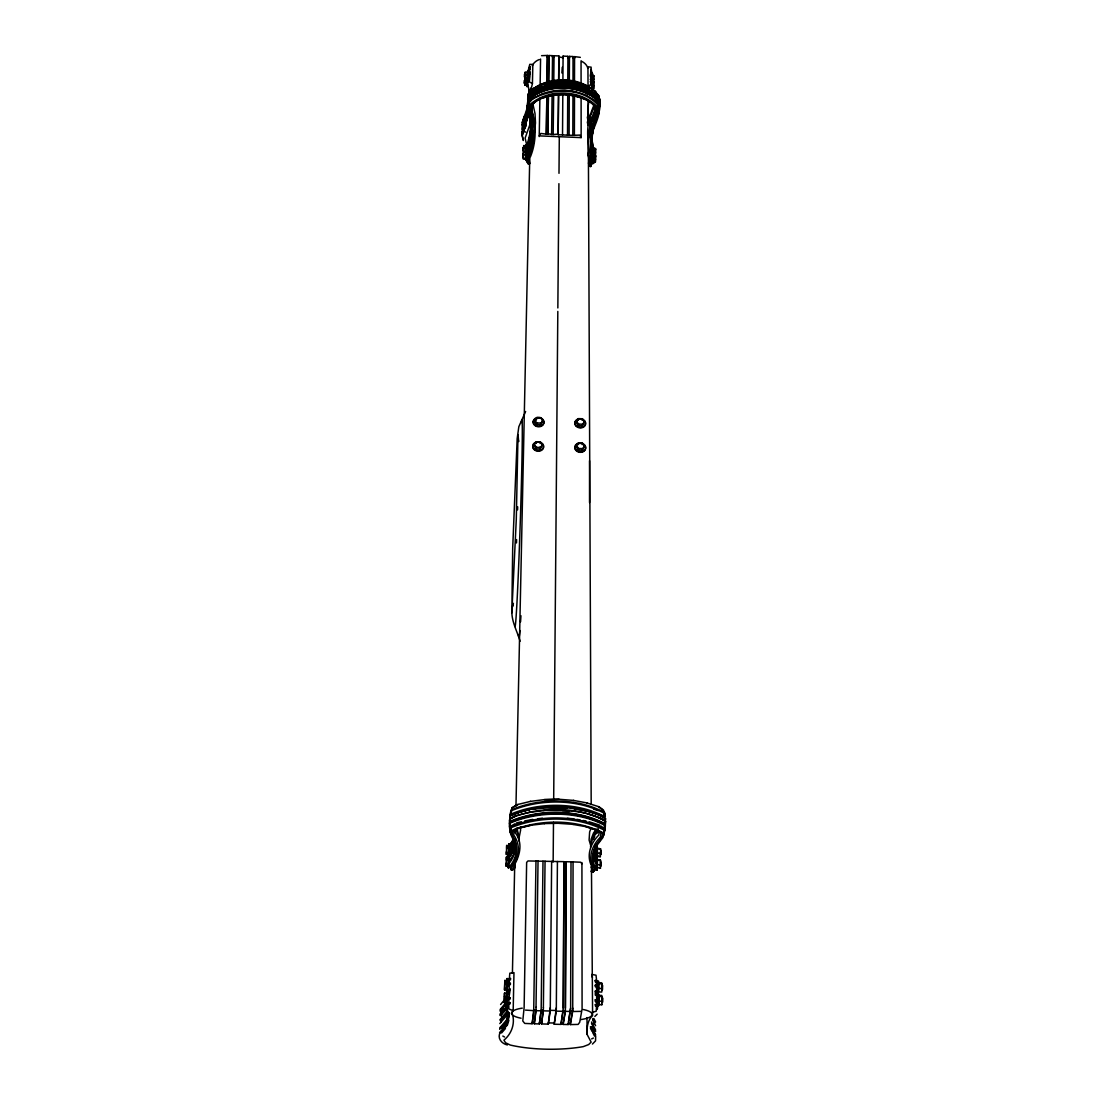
<?xml version="1.0" encoding="UTF-8"?>
<svg xmlns="http://www.w3.org/2000/svg" width="1105" height="1105" viewBox="0 0 1105 1105"><rect width="100%" height="100%" fill="white"/><g stroke="black" fill="none" stroke-linecap="round" stroke-linejoin="round"><path stroke-width="1.5" d="M509.212 855.85L508.811 868.005L508.783 865.381M507.264 991.185L507.264 990.163M508.411 855.823L508.424 853.764M508.562 855.836L508.176 867.991L508.148 865.367M581.921 862.577L582.086 1009.058L579.711 1022.249L578.136 1024.418L570.291 1024.597L572.528 1012.484M565.194 1012.318L563.094 1024.432L568.177 1024.542L570.636 1008.078L571.009 861.845L566.064 861.72L565.387 1008.078M548.412 95.859L547.859 134.313L540.87 133.456L539.24 135.874L581.147 137.614L579.89 135.086L572.818 135.349L572.97 95.168M573.012 83.137L573.025 56.548L569.407 56.396L569.296 57.391M581.921 863.82L580.678 862.218L573.067 861.9L572.721 1008.243L570.291 1024.597M574.379 135.418L574.503 95.237M574.49 82.212L574.572 57.432M506.601 990.149L506.601 991.171C508.742 990.95 506.725 1003.934 506.974 1003.893M506.767 991.945L506.339 1004.707L506.325 1001.462M525.745 157.186L525.842 154.051L525.939 155.211M523.646 146.482L523.715 145.598L526.063 145.694L525.828 153.36C526.519 145.335 525.552 166.565 525.745 158.236M566.064 861.72L565.373 1011.351L570.553 1011.462M567.721 93.939L567.528 135.128L569.089 135.197L569.255 94.008M569.31 81.991L569.462 57.211M568.177 1024.542L568.177 1023.341L570.304 1023.382M556.133 1012.111L554.199 1024.238L560.981 1024.39L563.163 1010.633L565.332 1010.674L563.094 1024.432M563.232 1008.022L564.006 861.665L527.983 860.947L526.643 862.397L524.129 1007.484L522.776 1020.979L524.737 1023.423L532.154 1023.741L533.674 1012.76L535.98 860.933M564.006 861.665L563.301 1007.912L560.981 1024.39M567.777 81.936L567.942 57.142M593.578 153.775L593.15 163.485L593.04 162.007M593.523 162.034L593.634 163.499L593.868 147.628M523.494 154.148L522.927 155.57M563.219 1011.296L556.298 1011.144L557.417 861.499M558.522 95.265L558.163 134.741L562.528 134.921L562.818 93.732M562.901 81.729L563.08 56.12L567.901 56.327L567.901 57.916M506.656 996.53L506.684 993.188L504.502 993.146L504.198 1002.594L506.38 1002.649L506.504 1001.268L506.656 996.53L504.46 996.489L504.502 993.146M506.946 983.823L506.974 980.522L504.805 980.467L504.502 989.887L506.67 989.928L506.794 988.533L506.946 983.823L504.764 983.768L504.805 980.467M508.466 860.022L508.493 857.149L506.38 857.093L506.09 866.099L508.203 866.154L508.328 864.538L508.466 860.022L506.352 859.966L506.38 857.093M508.328 856.969L508.77 845.546L506.67 845.491L506.366 854.469L508.48 854.51M543.177 1011.821L541.491 1023.948L548.273 1024.1L550.097 1011.973M551.644 861.348L550.276 1007.732L548.273 1024.1M558.647 81.535L558.826 56.894L563.08 57.695M558.163 134.741L558.564 94.56M558.688 80.817L558.868 55.941L554.047 55.733L553.95 56.728M553.149 862.011L553.481 822.313M553.674 799.868L557.818 311.403M557.845 307.95L558.909 183.679M558.992 173.319L559.296 137.075M587.846 122.862L587.901 106.149M506.09 866.099L506.118 863.212M506.366 854.469L506.408 851.61M506.67 845.491L506.629 848.336L508.742 848.391M543.37 1007.58L545.055 861.168M552.113 94.284L551.602 134.465L553.163 134.534L553.66 94.353M553.771 81.328L554.047 55.733M532.154 1023.741L533.784 1009.97L535.953 1010.011L534.281 1023.796L539.364 1023.907L541.022 1011.766M542.997 861.127L541.16 1010.799L535.98 1010.688L534.281 1023.796M552.238 81.273L552.541 55.664L548.923 55.512L548.563 82.834M527.941 74.021L527.955 74.588M546.298 134.244L546.837 96.494M547.03 82.765L547.389 56.396L548.909 57.087M546.34 133.608L546.851 97.502M547.044 83.759L547.417 55.443L541.574 55.678M536.022 1007.415L538.038 860.988M547.859 134.313L548.37 96.549M548.605 82.102L548.923 55.512M507.112 999.638L507.278 996.227M507.568 983.533L507.513 986.074M506.449 999.624L506.615 996.213L506.408 999.293M508.853 1013.63L508.659 1018.589L506.325 1026.186M539.226 136.592L539.889 98.317M540.096 86.356L540.566 59.035M523.646 147.642L523.093 148.761M529.019 90.058L529.115 93.594L529.295 89.491M512.416 973.353L514.792 861.334M515.966 806.18L529.751 158.167M530.22 135.749L530.593 118.525M531.173 90.942L531.256 87.502M587.004 1017.553L587.045 1034.321L591.147 1042.098L588.661 1044.57L583.274 1046.628A61.631 17.238 0.5 0 1 510.248 1045.04L505.565 1042.747L503.935 1040.178C511.214 1034.114 514.958 1024.556 512.734 1015.246L511.491 1013.727L513.176 1010.716L513.977 972.621L509.819 973.187L509.377 978.367L507.692 980.08L507.513 982.055M531.173 89.008L532.43 83.483L532.831 64.435L529.778 64.352L528.383 69.808M600.581 864.414L600.568 862.121M509.06 860.436L509.018 862.301L513.452 854.538A158.927 58.662 2.9 0 0 509.93 831.582L510.013 823.156C538.466 810.78 577.956 810.725 605.388 825.697L604.891 829.261C577.238 814.523 539.088 814.606 510.441 826.761M525.842 154.99L525.911 152.49L523.549 152.393L523.287 159.106L525.635 159.203L525.718 158.347L525.842 154.99L523.494 154.893M528.287 100.514C545.884 81.715 584.407 82.792 599.946 104.022L599.573 106.108L596.023 101.121L586.493 95.334M506.974 1006.033L507.154 1004.114L509.971 1002.58L509.93 1004.003L508.811 1003.893L508.853 1008.92L513.176 1010.716M508.839 1002.456L508.922 999.031L510.04 999.155L510.068 997.732L508.949 997.608L507.112 1000.398M508.949 997.608L510.261 989.21L507.457 990.771L507.278 992.732L508.562 994.348M509.143 989.086L509.239 984.569L510.358 984.679L510.386 983.27L507.582 984.859M509.267 983.16L509.35 979.776L510.469 979.886L510.496 978.478L509.377 978.367M529.613 66.783L530.4 66.991L529.599 67.488L530.359 69.38L529.544 69.891L529.502 72.157L530.29 72.35L529.309 81.881L532.43 83.497M589.531 502.582L589.531 460.702M587.045 1034.321C586.7 1027.899 587.611 1020.108 592.598 1015.55L591.451 866.417M527.126 84.546L527.099 86.812L527.444 77.295L527.03 85.361L524.778 85.265L525.193 72.267L527.43 72.364L527.251 77.999L524.999 77.903M524.778 85.265L525.041 75.637M525.193 72.267L524.999 77.405L525.013 76.549M523.48 153.263L523.715 145.598M509.336 826.416L509.916 818.957L515.69 815.656L529.447 812.424M509.391 823.929L509.985 816.056C537.942 803.114 571.907 805.407 600.706 815.034M568.495 1021.78L570.567 1008.188M572.791 1008.133L572.721 1011.517L581.037 1011.365M524.461 80.817C524.474 78.69 524.281 86.618 524.378 82.171M527.596 84.56C527.444 91.259 528.121 76.231 527.859 78.027M526.242 158.25L526.201 160.736L526.45 155.943M506.366 999.845L506.463 996.337M550.331 1007.622L550.249 1011.006L543.329 1010.854L543.411 1007.456M554.199 1024.238L556.326 1007.87M535.98 1010.688L536.063 1007.29M597.902 988.16L597.833 984.873M523.107 148.291C523.397 144.755 522.306 154.148 523.604 148.968M522.941 155.087L522.969 153.885L522.886 155.404M527.789 81.383L527.817 80.264M526.45 154.797L526.312 157.739M596.728 863.917L594.407 856.637A157.656 57.626 -1.9 0 1 596.645 844.386M524.447 81.231C525.718 77.682 524.419 87.627 524.903 81.535M524.613 74.864C524.682 71.342 524.364 80.485 524.571 75.803M525.98 148.125L525.952 149.065M592.46 75.223L594.117 76.052L593.786 81.784L592.252 81.715L592.57 73.731L592.294 82.585C593.081 74.67 592.57 92.654 592.073 88.276M592.515 85.624L592.501 81.577L594.034 81.646L594.062 85.693L593.841 88.165L592.294 88.096L592.515 85.624L594.062 85.693M594.048 149.424L593.938 152.78L595.554 152.849L595.512 148.553L593.91 148.484L594.048 149.424L595.65 149.479M593.744 162.021L593.951 155.28L595.567 155.349L595.36 162.09L593.744 162.021L593.62 161.068M504.502 989.887L504.764 983.768M504.198 1002.594L504.46 996.489M506.491 997.732L506.56 995.937M506.85 986.061L506.905 982.773M507.154 997.746L507.223 995.964M507.236 998.119L507.195 999.403M524.599 75.32C525.759 72.944 524.171 74.726 527.389 74.698M522.872 155.902L522.831 157.573L523.425 156.261M526.077 148.885L526.712 144.216L526.615 145.611M589.089 134.976L591.037 120.224L596.009 107.226M527.928 75.458L527.872 76.811M525.911 156.178L526.56 150.377M591.562 147.352C586.617 132.144 606.106 114.478 596.534 102.074M523.59 149.451L523.452 152.297L525.787 152.393M509.225 854.027L509.46 843.792L509.295 846.085M527.859 77.944L528.038 71.162M507.181 994.707L507.678 978.505L507.527 980.646M523.411 156.717L523.356 157.573M527.347 78.938L527.596 70.941L527.499 72.447M525.883 156.648L525.828 157.725M591.99 78.206L591.935 79.146M592.46 78.234L592.404 79.159M525.925 153.374L526.229 144.203L526.077 146.592M508.659 846.071L508.797 843.737L508.383 857.632M525.883 152.973L529.737 137.172A120.086 86.77 6.8 0 0 531.022 125.652M529.143 93.621L529.267 91.19M526.408 159.521L526.436 155.708L529.972 144.175M506.863 980.632L507.015 978.491L506.573 993.257M528.936 159.631L529.074 156.882M593.509 153.139L593.385 147.614M596.741 856.306L596.576 846.029L596.244 848.364M597.46 996.779C598.275 986.627 598.924 1007.649 597.515 1005.951M598.123 996.793C598.938 986.641 599.601 1007.663 598.178 1005.964M601.673 998.851C602.045 994.528 602.184 1004.404 601.659 1001.986M563.343 80.416C550.76 80.637 536.257 83.331 528.37 94.063L527.209 107.226A120.183 86.604 6.8 0 1 529.502 141.164M595.94 98.566C576.534 84.505 545.096 83.027 527.817 100.969L527.334 108.18A120.348 86.673 6.8 0 1 529.64 142.131L526.104 153.678M528.08 98.331L528.37 94.063M528.411 100.237L528.701 96.066M528.618 112.227L528.604 102.724M551.602 134.465L547.9 133.664M553.163 134.534L558.205 134.092M534.71 421.751L536.795 417.455L540.663 417.593L542.541 420.383L542.417 422.027L540.456 424.679L536.602 424.541L534.71 421.751L536.685 419.099M590.553 847.217L591.12 839.192L593.565 832.921L596.382 829.137M531.781 110.832L532.196 105.044L535.303 101.674M534.406 444.472L534.295 446.102L536.201 448.948L540.096 449.072L542.21 444.749L540.304 441.903L536.408 441.765L534.406 444.472L536.312 447.318L536.201 448.948M536.602 424.541L536.712 422.897L534.82 420.107M561.893 72.971L562.252 67.267M590.913 846.057L591.134 842.866L595.236 832.479L598.081 828.681M536.284 443.395L536.408 441.765M540.456 424.679L542.541 420.383M508.369 858.778L508.493 857.149M562.528 134.921L567.528 135.128M597.57 853.046L597.308 856.568L600.36 856.651L600.595 848.889L597.253 848.115L597.57 853.046L600.623 853.115M597.391 868.212L597.335 859.69L600.388 859.773L600.443 868.281L597.101 867.466M540.179 443.533L540.304 441.903M540.096 449.072L542.21 444.749M510.496 845.67L510.662 843.598A159.673 60.43 3 0 0 513.936 838.433M594.946 113.484L595.402 107.71L592.819 104.105M597.708 980.895L598.703 981.392L598.841 983.782L598.206 993.906M569.089 135.197L572.818 135.349M597.377 115.279L597.888 108.746C582.045 89.823 547.376 88.966 529.751 105.873C528.894 119.506 535.842 132.862 531.533 146.675C530.524 152.352 525.994 158.222 528.729 164.051L529.903 163.526C527.03 153.927 535.649 144.7 534.088 134.686C535.138 124.796 529.309 115.666 530.994 105.873C538.784 96.95 551.865 94.781 563.205 94.505M598.675 1004.68L598.62 995.37L601.783 995.453L601.852 1004.749L598.675 1004.68L598.371 1003.533M602.032 988.519L601.755 992.041L598.592 991.972L598.537 982.732L601.686 982.815L602.004 983.892L602.032 988.519L598.869 988.45M532.541 99.146C552.804 87.406 584.048 87.406 599.407 106.757L598.054 115.141L593.026 128.166A121.481 86.563 -5.9 0 0 592.598 160.556L592.294 163.595M598.551 112.641L599.117 105.707M599.435 104.768C601.645 76.991 548.315 77.405 532.624 89.395M564.987 83.939C577.653 85.375 592.888 88.276 600.07 99.933L599.007 113.166A120.031 85.665 -5.9 0 0 591.727 146.73L593.067 162.255M553.55 84.533L542.389 87.157L532.182 92.033L527.762 96.881L527.734 98.304C546.188 79.643 583.661 80.789 600.084 101.591L599.504 110.265A119.478 85.43 -5.9 0 0 594.877 121.895M506.85 981.931L506.974 980.522M525.98 146.578L526.063 145.694M547.32 57.17L547.417 55.443M506.56 994.583L506.684 993.188M596.88 848.378L597.211 846.057L597.28 857.466M508.687 982.041L508.853 980.149M587.971 108.801L588.192 106.37M506.946 1007.456L507.112 1005.55L508.811 1003.893M591.672 76.01L591.99 72.543M508.438 992.718L508.618 990.854L510.261 989.21M591.824 82.198L591.23 76.784L590.429 76.908L591.147 67.156L587.943 66.811L588.026 85.859L591.258 84.519L590.457 81.604L591.258 81.48L591.258 79.767L590.443 79.187L591.244 79.063L591.23 76.784M591.755 88.745L591.258 81.48M600.429 853.944L600.222 854.648M600.526 865.574L600.277 865.919M589.31 161.91C586.382 144.23 587.915 125.735 596.023 109.367M552.528 57.239L552.541 55.664M508.825 1015.868L506.352 1024.805L499.557 1032.595M595.512 148.553L595.305 155.28L593.703 155.211M595.305 155.28L595.554 152.849M595.567 155.349L595.36 162.09M508.493 855.698L508.48 855.961M558.757 57.653L558.868 55.941M591.866 75.209L592.1 73.704L591.714 89.56M576.589 421.267L576.423 422.911L578.343 425.701L582.197 425.839L584.296 421.544L582.363 418.754L578.509 418.615L576.589 421.267L578.509 424.071L578.343 425.701M509.46 821.043L510.814 811.001C539.199 798.653 577.376 798.583 604.753 813.529L605.305 816.968C578.039 801.885 538.522 801.94 510.22 814.413M510.289 815.891L510.814 811.001M510.524 814.827L512.168 807.589L517.347 804.592L530.593 801.36M509.488 828.087L510.013 823.156M578.343 420.259L578.509 418.615M596.645 865.657L596.438 866.044M511.822 810.711L512.168 807.589M576.575 445.619L576.396 447.249L578.343 450.094L582.225 450.218L584.352 445.895L582.404 443.05L578.509 442.912L576.575 445.619L578.509 448.464L578.343 450.094M515.11 823.708L511.049 826.001L510.634 827.88L511.643 830.615L511.145 835.2L515.4 844.275A160.902 59.104 2.9 0 1 510.151 865.837L511.242 869.856L513.618 869.483L515.123 867.411L514.391 863.185M578.343 444.541L578.509 442.912M582.183 420.397L582.363 418.754M582.197 425.839L584.296 421.544M530.883 129.686L527.071 145.349M562.97 57.847L563.08 56.12M582.225 444.68L582.404 443.05M582.225 450.218L584.352 445.895M534.323 133.249L535.483 122.987L535.013 113.525L532.762 103.538M515.786 828.985L515.331 832.921C523.19 843.087 519.833 855.823 514.005 865.602L515.123 867.411M567.777 58.054L567.901 56.327M569.282 58.109L569.365 57.35L567.873 57.294M588.357 105.03L588.675 101.619M572.901 57.543L573.025 56.548M574.393 58.33L574.531 56.617L580.332 57.35M527.278 108.373L527.707 104.561M527.223 110.749L527.651 106.936M527.789 108.318L527.126 114.961L524.212 123.318M528.301 108.58L527.057 117.917L521.988 132.42M527.002 120.321L528.591 108.414M528.342 111.95L528.756 108.815M528.231 116.605L528.701 111.066M528.218 117.31L528.839 112.613M530.773 119.16L530.124 123.926L525.124 138.097L526.229 142.918L527.872 145.045M581.05 60.803L581.092 84.698M539.364 1023.907L541.132 1010.136L543.301 1010.177L541.491 1023.948M571.009 861.845L573.067 861.9M604.007 815.711L604.518 812.479L603.413 810.048L599.062 806.788L586.714 802.879M604.228 816.775L604.753 813.529M512.955 605.941L513.369 603.344C508.549 616.645 516.491 628.883 520.11 641.273M604.988 821.927L605.526 818.612C579.048 803.045 538.591 803.294 510.8 815.518L516.325 813.004M603.965 829.551L604.739 824.081C577.238 809.316 539.171 809.399 510.662 821.581L510.648 822.244C539.171 810.076 577.224 809.993 604.753 824.744M600.885 825.988L604.283 828.474L604.684 830.366L602.86 837.618L596.175 846.389A159.603 58.054 -1.9 0 0 595.526 868.033L595.125 870.036L592.542 872.232L591.065 871.472L593.067 867.867C587.722 857.245 592.321 845.118 600.333 837.259L600.996 833.087L597.225 830.352L585.899 826.789M603.772 831.623L604.283 828.474M605.015 824.413L605.526 818.612M605.015 824.813L605.554 821.512C587.736 809.73 564.434 810.255 543.771 810.545M605.029 827.3L605.554 821.512M605.388 825.697L603.896 835.131L597.197 843.93M601.659 985.218L601.686 990.011M604.159 814.426L604.518 812.479C577.28 797.63 539.295 797.686 511.049 809.965L511.366 811.926M591.216 867.591L591.534 865.919C586.189 855.256 590.733 843.046 598.758 835.118L599.366 831.209L597.101 829.551M595.015 847.88L595.402 845.822M590.167 119.492L590.774 116.412M518.991 838.212L520.621 830.076L520.248 826.83M592.432 977.649L591.783 974.417L596.023 975.204L597.032 984.127M597.101 994.79L596.41 986.585L595.277 986.641L595.264 985.232L596.41 985.163L597.529 986.931M599.034 97.654L598.482 95.21M597.142 1003.257L596.465 995.066L595.319 995.135L595.291 991.157L596.438 991.102M597.17 1008.078L596.493 1001.033L595.346 1001.102L595.346 999.68L596.493 999.611M597.183 1009.5L597.653 1007.594L596.52 1005.882L595.374 1005.937L595.374 1004.514L596.52 1004.459M588.426 163.222L589.932 160.474M528.729 164.051L527.347 162.601L527.334 159.452M506.753 1007.456L507.678 1004.335M507.582 1008.741L506.643 1011.848L499.888 1019.777L501.173 1021.863M507.969 1011.075L506.56 1015.702L499.791 1023.589M526.008 151.302L529.668 139.451M525.98 152.711L529.792 139.769M527.568 149.866L530.096 141.62A120.666 86.936 6.8 0 0 531.229 133.401M526.574 156.33C535.248 139.368 528.825 121.177 528.314 103.746L533.453 97.986M506.422 1021.49L508.894 1012.498L506.463 1020.108L499.681 1027.954M508.051 1018.63L508.991 1015.564M530.372 156.951C536.74 141.426 536.395 124.078 531.132 108.29M508.894 1020.288L507.471 1024.874L502.388 1030.675M597.17 1014.141L594.835 1016.462M524.378 116.039L522.251 122.213L523.231 126.509M522.168 125.279L525.151 116.205M523.563 121.44L525.137 116.895M523.521 123.111L527.541 111.564M524.557 120.776L522.113 127.517L522.776 130.376M522.071 129.478L525.027 121.509M522.016 131.73L524.461 124.989M527.292 107.682L522.223 122.917L523.204 127.199M524.323 118.415L527.596 109.188M524.309 119.119L527.582 109.892M524.253 121.357L527.527 112.268M524.93 125.721L521.947 134.119L523.259 139.81M524.392 127.931L521.933 134.81L523.245 140.515M522.748 134.851L524.35 129.617M525.524 120.114L527.472 114.506M524.157 125.556L527.071 117.213M524.101 127.959L527.016 119.616M524.074 128.663L527.872 117.323M524.875 128.111L526.339 123.912M524.861 128.815L526.325 124.63M593.772 105.749C588.647 117.061 586.313 129.893 588.454 142.2M591.078 114.865L593.841 107.641M589.987 126.426L596.369 109.119M590.871 828.709L589.642 831.899L589.103 840.062L590.512 844.814M592.501 120.721L596.382 110.597M597.998 114.091C586.658 130.072 592.971 149.589 590.319 166.565L589.186 165.957C593.426 156.91 586.299 146.606 589.31 136.979C589.752 126.965 596.797 118.663 596.631 108.649C589.725 98.58 576.175 95.665 564.696 94.436M593.537 839.248L594.739 836.154M596.603 845.436L594.794 849.938L594.214 857.701L596.548 865.533L596.479 870.257L596.755 857.646M593.357 871.956L596.12 866.168M528.37 70.513L529.599 67.488M528.328 72.198L530.4 66.991M528.314 72.902L529.544 69.891M528.259 75.168L529.502 72.157M528.218 77.157L530.29 72.35M528.162 79.422L529.405 76.411M528.149 80.126L529.392 77.129M528.107 81.839L529.35 78.828M528.093 82.557L529.336 79.546M525.607 411.502L518.825 426.723L517.181 438.63L512.692 548.094L511.808 612.888L516.284 519.585L518.01 434.596L518.673 441.558L518.369 440.55M590.319 166.565L593.219 161.662M509.585 845.988L513.273 839.482M509.35 847.01L513.784 839.206M511.532 843.281L513.01 840.67M508.783 850.353L513.217 842.576A157.891 59.214 2.9 0 0 514.157 839.482M508.549 851.955L512.996 844.179A157.835 59.062 2.9 0 0 514.226 839.551M510.082 850.063L513.052 844.883M510.068 850.712L512.292 846.831M508.493 854.358L512.941 846.61A157.96 58.91 2.9 0 0 514.447 838.847M508.493 854.745L512.927 846.996A157.987 58.897 2.9 0 0 514.433 839.234M512.112 849.441L513.59 846.858M508.438 857.162L512.872 849.427A158.112 58.745 2.9 0 0 514.212 838.654M509.212 857.218L513.659 849.483A158.733 58.979 2.9 0 0 515.179 841.706M508.59 858.792L513.038 851.085A158.36 58.717 2.9 0 0 514.129 838.778M509.93 856.568L512.9 851.43M590.94 166.496L591.741 161.717M509.184 863.281C516.449 854.497 516.795 841.899 510.123 832.659L510.634 827.88C539.599 815.78 576.7 815.725 604.684 830.366M529.364 92.267L528.535 93.497L527.679 110.169A120.735 86.839 6.7 0 1 529.972 144.175M594.725 833.598L597.57 829.8M593.578 836.623L598.288 830.338M596.631 833.626L598.523 831.112M500.593 1004.514L503.424 1001.102M501.269 1009.528L504.073 1006.185M501.228 1010.882L503.107 1008.644M506.891 1001.448L500.137 1009.5L501.421 1011.614M507.015 1002.677L500.109 1010.854L501.394 1012.954M505.013 1006.365L506.988 1004.044M499.985 1015.44L507.886 1006.158M501.159 1014.114L503.963 1010.799M501.118 1015.467L502.996 1013.257M506.781 1006.089L500.026 1014.086L501.311 1016.199M503.921 1012.152L507.858 1007.525M501.021 1019.805L507.761 1011.918M499.64 1029.321L503.631 1024.722M501.725 1028.258L505.565 1023.824M502.513 1025.993L507.582 1020.177M503.521 1029.39L499.529 1033.962C497.83 1039.335 502.402 1043.935 507.375 1044.957M501.601 1032.913L505.455 1028.506M531.892 91.273L528.784 94.671L528.535 93.497C545.76 74.201 584.006 75.333 599.311 96.508M527.941 95.955C546.243 77.516 583.551 78.441 599.904 99.008M531.56 93.179L528.37 97.047L531.546 93.566M532.762 98.207L528.162 103.083L527.817 100.969M529.074 105.445C546.975 88.041 582.542 88.911 598.592 108.387M592.542 872.232L594.642 868.42C589.31 857.825 593.965 845.767 601.963 837.963L602.681 833.529L598.509 830.504L586.769 826.802L572.887 824.427M593.62 1023.934L595.581 1021.918L593.855 1018.465M507.665 981.475L510.496 978.478M507.554 986.268L510.386 983.27M507.361 994.735L509.046 993.064M592.432 1044.059L595.54 1040.882L595.664 1036.089L591.548 1028.078M507.223 1000.702L510.068 997.732M508.314 1004.183L509.971 1002.58M513.065 807.327L518.01 804.481M509.93 818.556C538.411 806.042 578.095 805.987 605.554 821.112M510.593 818.86L516.173 815.67M509.861 821.457C538.397 808.984 578.067 808.915 605.568 823.998M511.643 830.615C540.027 818.957 576.161 818.902 603.606 833.046M593.399 1038.037L591.617 1038.907M532.748 88.883C548.923 79.311 569.476 78.386 586.617 85.969M532.928 90.14L541.422 86.08M532.624 92.019L542.652 87.226M532.61 92.406L542.652 87.613L553.55 84.905M532.209 96.176C551.74 84.657 577.929 85.361 596.313 98.897M532.43 98.428L542.721 93.469M542.514 93.635C556.865 88.662 572.887 89.256 586.741 95.513M543.715 97.723C557.21 93.276 572.155 93.787 585.208 99.491M517.983 812.603L529.544 809.772M516.463 822.935L521.394 821.747M524.668 820.96L532.776 819.371M530.925 825.325L518.687 828.267L514.184 830.794L513.701 834.979C520.372 844.289 519.903 856.997 512.596 865.795L513.618 869.483M530.207 801.401L544.475 799.606L559.047 799.274L573.702 800.421M532.748 809.371L543.964 807.962L567.404 808.266M529.143 812.368L543.895 810.628M537.569 818.777L542.348 818.197M544.516 823.667L530.207 825.311L517.513 828.349L512.54 831.14L512.043 835.587C518.728 844.855 518.314 857.494 511.021 866.279L512.085 870.174M597.501 983.561L596.396 981.793L595.25 981.862L595.236 980.453L596.382 980.384M591.949 1012.498L596.217 1011.199L596.52 1005.882M561.741 82.295L564.973 82.129M553.439 84.422L565.014 83.828L576.437 85.403M560.083 84.574L564.987 84.325M556.796 86.204L563.343 85.872M553.467 90.928L564.945 90.334L576.271 91.895M544.295 799.619L559.102 799.288M544.199 823.598L558.895 823.28M598.841 983.823L602.004 983.892M504.612 988.478L506.794 988.533M598.924 996.503L602.087 996.572M598.951 1001.158L602.128 1001.227M504.308 1001.227L506.504 1001.268M550.207 1010.343L556.257 1010.467M570.512 1010.799L572.666 1010.84M533.812 1010.633L525.441 1010.108M532.182 1022.539L534.295 1022.581M539.378 1022.691L541.505 1022.747M548.287 1022.899L554.213 1023.023M560.981 1023.175L563.108 1023.23M597.543 848.806L600.595 848.889M506.491 852.825L508.59 852.88M597.032 855.864L600.36 856.651M597.625 860.408L600.678 860.491M563.937 862.093L565.995 862.135M597.653 864.676L600.719 864.759M506.201 864.483L508.328 864.538M578.509 424.071L582.376 424.196M536.712 422.897L540.58 423.035M578.509 448.464L582.404 448.602M536.312 447.318L540.221 447.456M523.66 148.084L526.008 148.181M523.521 151.44L525.87 151.537M594.089 156.219L595.706 156.288M593.979 159.603L595.595 159.659M523.356 158.25L525.718 158.347M552.5 56.617L554.033 57.308M574.49 57.571L573.025 58.137M592.584 75.996L594.117 76.052M592.473 79.242L594.02 79.311M592.128 80.927L593.786 81.784M525.041 78.635L527.292 78.731M592.625 82.364L594.172 82.433M524.986 80.983L527.237 81.079M524.847 84.298L527.099 84.394M592.17 87.295L593.841 88.165M558.798 823.363L573.385 824.371M562.417 810.545L569.089 811.056M567.266 818.294L573.882 818.791M564.917 80.334L575.774 81.839L585.816 85.32L595.816 91.563M571.354 83.013L574.545 83.455M569.807 84.988L574.641 85.651M576.437 87.074C559.973 83.966 539.475 85.251 527.72 98.538L527.693 99.961C546.119 81.425 583.633 82.336 600.098 103.027M564.987 85.789L568.205 86.231M576.934 819.358L579.987 819.91M583.039 820.476L586.092 821.029M574.048 808.777L587.846 811.332L598.537 814.772M573.426 800.393L587.183 802.948M589.131 821.789L599.753 825.159M587.929 813.998L600.181 817.921L603.689 820.504M593.606 809.109L598.137 810.573M577.625 84.187L585.001 86.743M576.258 85.872L585.18 88.966M583.744 89.933L586.727 90.969M597.28 857.618L597.114 870.27L596.755 866.182M525.649 132.13L524.405 131.467M504.557 1037.001L502.816 1036.048M586.672 89.104L595.913 94.712L599.435 100.058M586.672 89.491L595.927 95.085M587.004 90.499L596.41 96.19L600.084 101.37L600.07 99.933M590.705 93.373L596.009 96.577M586.465 87.254L589.076 88.842M589.089 158.485L589.918 159.01M600.07 815.255L603.537 817.838M598.358 806.65L602.487 809.744M596.203 92.903L597.777 95.113M595.374 1004.514L596.465 1006.185M595.346 1001.102L596.451 1002.774M596.493 1001.033L597.625 1002.76M595.346 999.68L596.438 1001.351M596.465 995.066L597.584 996.807M597.543 993.892L598.04 981.378M595.291 991.157L596.382 992.87M596.41 986.585L597.529 988.34M595.264 985.232L596.355 986.945M595.236 980.453L596.327 982.179M590.415 1028.106L592.211 1031.573M590.402 1026.725L594.518 1034.694M591.534 1026.697L595.65 1034.722M591.52 1023.382L595.636 1031.435M592.819 1032.733L594.531 1036.062M591.52 1022.001L595.623 1030.081M592.694 1019.943L595.609 1025.716M592.791 1026.697L594.49 1030.053M592.75 1018.506L594.449 1021.904M515.4 828.57L518.204 834.634L518.949 840.974M516.878 827.88L519.032 837.286M600.153 867.549L600.443 868.281M510.303 867.453L511.242 869.856M531.173 88.994L532.016 91.77M527.941 85.306L528.798 88.87M597.736 1002.456L597.916 997.539M528.093 163.927L527.32 157.877A122.199 87.765 6.7 0 0 531.698 125.611L528.135 109.671M526.27 158.913L527.347 162.601M594.297 851.582L597.225 861.085M594.297 852.245L596.161 858.544M597.391 856.665L595.056 848.751A156.689 57.888 -1.9 0 1 594.96 845.657M597.391 857.052L595.07 849.137A156.717 57.861 -1.9 0 1 594.96 846.057M594.863 850.546L595.802 853.709M597.404 859.469L595.084 851.568A156.841 57.722 -1.9 0 1 595.319 845.38M595.719 846.098L596.659 849.289M595.305 846.292L597.17 852.659M595.056 846.333L597.377 854.262M601.534 1003.602L601.852 1004.749M591.23 74.808L592.031 77.903M590.415 74.933L591.203 77.944M591.244 79.063L592.059 82.157M591.258 79.767L592.059 82.861M590.443 79.187L591.23 82.903M590.457 81.604L591.23 84.615M591.189 69.435L592.004 73.248M591.203 71.839L592.018 75.637M588.053 154.051L588.744 157.007M531.173 106.149L534.06 122.489M532.154 114.879L532.914 118.221M522.182 124.589L523.148 129.561M587.321 121.937L587.901 124.796M587.791 110.224L589.518 119.478M587.805 112.6L588.951 118.304M587.805 113.304L588.951 118.995M587.819 115.542L589.255 122.655M587.832 117.517L588.979 123.208M587.308 117.02L588.703 124.727M587.846 122.158L588.426 125.003M591.769 138.871L594.02 154.106M591.617 140.349L593.634 154.783M591.631 143.788L593.178 153.857M591.631 144.161L592.404 149.203M591.672 137.794L594.02 152.462M574.531 56.617L574.531 58.192M569.407 56.396L569.407 57.971M528.853 90.071L528.963 92.475M529.682 90.03L529.792 92.461M508.742 1012.954L508.825 1015.039M596.396 981.793L596.41 985.163M588.178 100.293L588.274 124.451M588.399 152.062L591.189 804.302M529.226 89.906L529.185 93.151M581.106 98.345L581.147 137.614M521.063 1018.216A20.166 5.829 0.7 0 1 511.574 1012.967A20.166 5.829 0.7 0 1 522.251 1008.147M532.279 65.789A14.13 10.677 1.1 0 1 539.226 59.546M581.783 61.383A14.116 10.677 -0.3 0 1 587.819 68.178M583.15 1009.514A20.152 5.815 0.3 0 1 580.926 1019.556M515.289 849.123A160.101 59.159 2.9 0 1 514.032 853.764M513.494 855.063A160.101 59.159 2.9 0 1 509.571 861.444M515.165 841.388A160.101 59.159 2.9 0 1 515.565 845.988M599.808 839.082A157.656 57.626 -1.9 0 1 601.811 836.568M514.723 840.491A158.402 59.325 2.9 0 1 513.784 843.585M515.165 842.355A158.761 58.938 2.9 0 1 513.645 850.146M514.709 841.14A158.443 59.283 2.9 0 1 513.77 844.234M513.797 841.388A159.355 59.96 3 0 1 510.828 846.596M594.891 853.212A157.09 57.681 -1.9 0 1 595.485 845.463M596.175 863.682A158.802 58.109 -1.9 0 1 594.076 857.425M593.73 854.289A158.802 58.109 -1.9 0 1 594.076 849.607M592.114 145.888A120.79 86.839 -6 0 1 591.465 142.559M591.52 137.434A119.768 85.831 -5.9 0 1 591.852 130.804M592.004 145.059A120.5 86.48 -6 0 1 591.52 141.689M591.603 136.15A119.561 85.845 -6 0 1 591.645 131.191M592.059 139.755A119.381 85.596 -6 0 1 592.142 131.536M592.225 142.338A119.395 85.458 -5.9 0 1 592.653 130.832M592.86 129.354A119.395 85.458 -5.9 0 1 594.062 123.415M592.239 143.761A119.478 85.43 -5.9 0 1 594.462 123.359M591.534 140.874A119.962 85.748 -5.9 0 1 592.059 132.6M592.805 128.125A119.962 85.748 -5.9 0 1 593.468 125.141M592.087 144.714A119.644 85.486 -5.9 0 1 599.366 111.204M591.52 137.061A119.754 85.831 -5.9 0 1 591.852 130.431M591.534 140.501A119.934 85.762 -5.9 0 1 592.059 132.213M592.805 127.738A119.934 85.762 -5.9 0 1 593.468 124.754M592.694 156.358A120.928 86.314 -5.9 0 1 592.045 153.015M591.286 146.261A120.928 86.314 -5.9 0 1 591.203 141.316M591.714 134.672A120.928 86.314 -5.9 0 1 592.17 131.675M592.777 128.677A120.928 86.314 -5.9 0 1 593.523 125.694M592.225 142.117A119.381 85.458 -5.9 0 1 592.653 130.597M592.86 129.119A119.381 85.458 -5.9 0 1 594.062 123.194M591.727 142.255A119.782 85.734 -5.9 0 1 592.142 130.68M592.598 127.71A119.782 85.734 -5.9 0 1 593.205 124.727M592.211 140.694A119.312 85.486 -5.9 0 1 592.446 130.832M592.846 127.697A119.312 85.486 -5.9 0 1 593.385 124.741M527.251 105.569A120.086 86.632 6.8 0 1 528.977 111.536M529.627 114.533A120.086 86.632 6.8 0 1 530.138 117.531M530.345 119.022A120.086 86.632 6.8 0 1 529.544 139.52M527.237 105.79A120.1 86.632 6.8 0 1 528.977 111.771M529.627 114.768A120.1 86.632 6.8 0 1 530.138 117.765M530.345 119.257A120.1 86.632 6.8 0 1 529.544 139.741M530.538 119.105A120.017 86.673 6.8 0 1 529.571 138.097M531.243 133.014A120.638 86.936 6.8 0 1 530.096 141.233M530.718 118.152A120.086 86.77 6.8 0 1 531.035 124.161M530.414 143.747A121.633 87.516 6.8 0 1 527.499 153.664M531.395 124.603A121.633 87.516 6.8 0 1 530.994 140.487M530.483 136.55A120.473 87.005 6.8 0 0 531.16 131.619A120.486 86.922 6.8 0 1 530.621 136.44M531.173 131.233A120.459 87.019 6.8 0 1 530.483 136.177M531.146 128.677A120.265 87.019 6.8 0 1 530.151 135.238M531.16 132.49A121.205 87.668 6.9 0 1 530.58 135.777M530.207 137.448A121.205 87.668 6.9 0 1 528.273 144.078M531.146 133.318A121.495 88.027 6.9 0 1 527.624 144.865M541.284 418.685A5.387 4.392 4.2 0 1 543.163 424.748A5.387 4.392 4.2 0 1 535.773 426.102A5.387 4.392 4.2 0 1 533.908 420.024M534.779 419.14A5.387 4.392 4.2 0 1 535.897 418.491M537.21 418.091A5.387 4.392 4.2 0 1 539.986 418.201M540.138 446.903A2.1 1.727 4.3 0 1 539.875 447.29M536.547 447.263A2.1 1.727 4.3 0 1 536.27 446.876M540.925 442.953A5.442 4.475 4.3 0 1 543.052 448.796A5.442 4.475 4.3 0 1 536.215 450.868A5.442 4.475 4.3 0 1 532.914 445.384M533.48 444.321A5.442 4.475 4.3 0 1 535.497 442.76M536.809 442.359A5.442 4.475 4.3 0 1 539.627 442.456M582.888 419.845A5.387 4.379 6.1 0 1 584.324 426.516A5.387 4.379 6.1 0 1 576.092 426.226A5.387 4.379 6.1 0 1 577.528 419.651M578.827 419.265A5.387 4.379 6.1 0 1 581.603 419.361M582.929 444.099A5.442 4.461 6.2 0 1 585.139 449.942A5.442 4.461 6.2 0 1 578.371 452.014A5.442 4.461 6.2 0 1 574.987 446.531M575.525 445.467A5.442 4.461 6.2 0 1 577.514 443.906M578.827 443.506A5.442 4.461 6.2 0 1 581.631 443.602M521.422 422.538A103.373 1.768 -88.1 0 1 520.566 512.803A103.373 1.768 -88.1 0 1 514.971 626.494M520.938 615.72A114.022 2.238 -88.1 0 1 520.552 621.866M519.903 630.485A114.022 2.238 -88.1 0 1 518.535 634.933M516.491 542.956A76.383 1.298 -88.1 0 1 516.587 539.572M517.568 509.902A76.383 1.298 -88.1 0 1 517.679 506.794M600.844 852.452C601.051 859.69 601.355 845.104 600.844 852.452M600.927 864.041C601.12 871.375 601.438 856.72 600.927 864.041M602.336 999.914C602.543 1008.105 602.902 992.594 602.336 999.914M602.239 987.262C602.446 995.398 602.791 979.928 602.239 987.262M534.71 424.873A5.387 4.392 4.2 0 0 543.757 423.201A5.387 4.392 4.2 0 0 537.237 417.607A5.387 4.392 4.2 0 0 534.71 424.873M534.295 449.279A5.442 4.475 4.3 0 0 543.425 447.566A5.442 4.475 4.3 0 0 536.837 441.862A5.442 4.475 4.3 0 0 534.295 449.279M576.465 426.033A5.387 4.379 6.1 0 0 585.457 424.361A5.387 4.379 6.1 0 0 578.868 418.767A5.387 4.379 6.1 0 0 576.465 426.033M576.451 450.426A5.442 4.461 6.2 0 0 585.526 448.727A5.442 4.461 6.2 0 0 578.868 443.022A5.442 4.461 6.2 0 0 576.451 450.426"/></g></svg>
